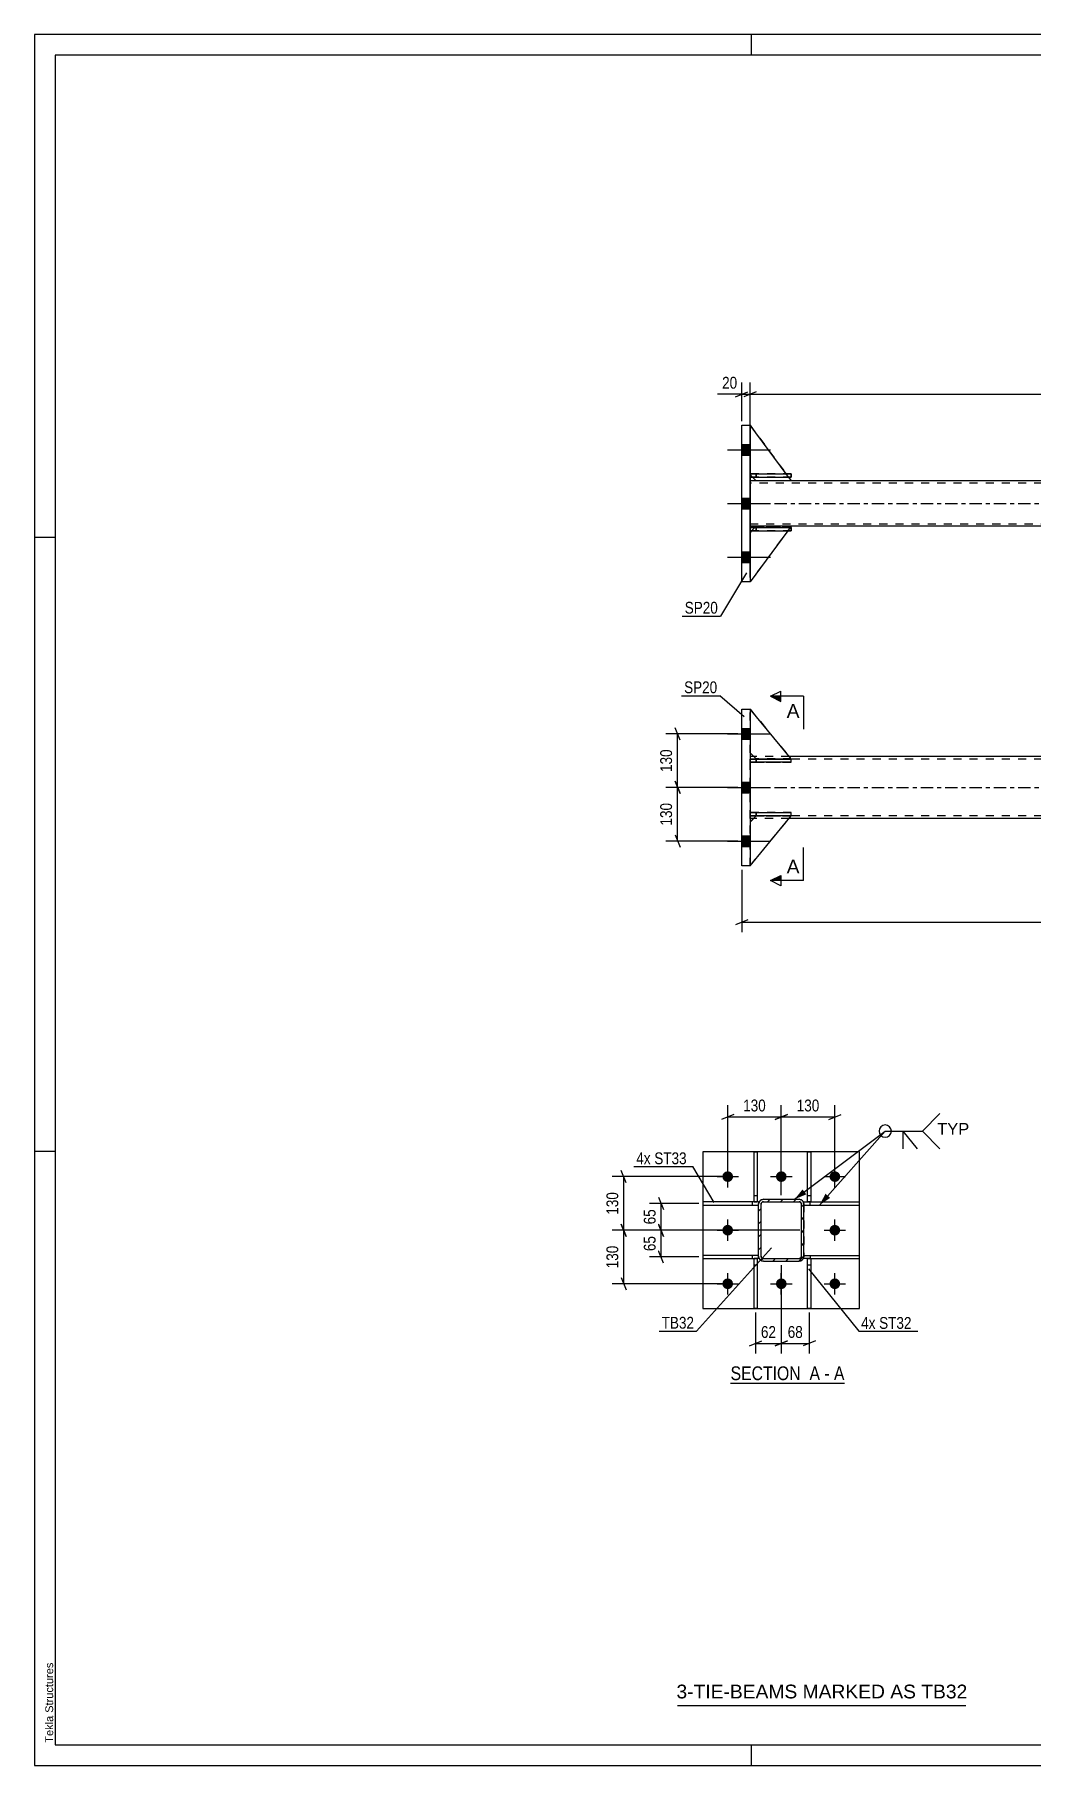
# Model space of a CAD drawing. Header units: millimetres. Extents: x 0 to 594, y 0 to 420.
# Drawn here: x 0 to 242.1, y 0 to 420 of the extents above; entities that cross this region are included whole.
import ezdxf

# ---------------------------------------------------------------- set-up
doc = ezdxf.new("R2010")
doc.units = ezdxf.units.MM
doc.linetypes.add('DXK_LINE_DOT2', pattern=[3.9198, 1.9599, -1.9599])
doc.linetypes.add('DXK_LINE_DOT3', pattern=[5.9187, 2.979, -0.9799, 0.9799, -0.9799])
doc.styles.add('Arial', font='ARIAL.TTF', dxfattribs={"height": 0.2})
doc.styles.add('Arial Narrow', font='ARIALN.TTF', dxfattribs={"height": 0.2})

# ---------------------------------------------------------------- blocks, each defined once
blk = doc.blocks.new('Unknown-580568807-1163')
at = {"color": 5, "linetype": 'Continuous'}
for p, q in [((594, 420), (0, 420)), ((0, 420), (0, 0)), ((174, 415), (174, 420)), ((589, 415), (5, 415)), ((5, 415), (5, 5)), ((5, 298), (0, 298)), ((5, 149), (0, 149)), ((5, 5), (589, 5)), ((174, 0), (174, 5)), ((0, 0), (594, 0))]:
    blk.add_line(p, q, dxfattribs=at)
at = {"color": 174, "linetype": 'Continuous', "style": 'Arial'}
blk.add_text('Tekla Structures', height=1.9102, rotation=90, dxfattribs=at).set_placement((4.5, 5.5))
blk = doc.blocks.new('Unknown-580568807-13 - 1405')
at = {"color": 6, "linetype": 'Continuous'}
blk.add_line((168.9, 92.74), (196.55, 92.74), dxfattribs=at)
at = {"color": 0, "linetype": 'Continuous'}
blk.add_wipeout([(187.01, 93.49), (187.01, 96.99), (168.9, 96.99), (168.9, 93.49)], dxfattribs=at)
at = {"color": 7, "linetype": 'Continuous', "style": 'Arial Narrow'}
blk.add_text('SECTION ', height=3.34, dxfattribs=at).set_placement((168.9, 93.49))
at = {"color": 0, "linetype": 'Continuous'}
blk.add_wipeout([(190.62, 93.49), (190.62, 96.99), (188.06, 96.99), (188.06, 93.49)], dxfattribs=at)
blk.add_wipeout([(192.94, 93.49), (192.94, 96.99), (191.67, 96.99), (191.67, 93.49)], dxfattribs=at)
at = {"color": 7, "linetype": 'Continuous', "style": 'Arial Narrow'}
blk.add_text('A', height=3.34, dxfattribs=at).set_placement((188.06, 93.49))
at = {"color": 0, "linetype": 'Continuous'}
blk.add_wipeout([(196.55, 93.49), (196.55, 96.99), (193.99, 96.99), (193.99, 93.49)], dxfattribs=at)
at = {"color": 7, "linetype": 'Continuous', "style": 'Arial Narrow'}
for s, p in [('A', (193.99, 93.49)), ('-', (191.67, 93.49))]:
    blk.add_text(s, height=3.34, dxfattribs=at).set_placement(p)
blk = doc.blocks.new('Part-580568807-1839 - 1835')
at = {"color": 7, "linetype": 'DXK_LINE_DOT2'}
for p, q in [((173.63, 245.72), (173.63, 256.31)), ((173.63, 256.31), (183.63, 244.22)), ((173.63, 256.31), (183.63, 244.22)), ((175.13, 244.22), (173.63, 245.72)), ((175.13, 244.22), (173.63, 245.72)), ((183.63, 244.22), (175.13, 244.22)), ((175.13, 244.22), (175.13, 244.22)), ((175.13, 244.22), (183.63, 244.22)), ((183.63, 244.22), (183.63, 244.22))]:
    blk.add_line(p, q, dxfattribs=at)
blk = doc.blocks.new('Bolt-580568807-1841 - 1835')
at = {"linetype": 'Continuous'}
for points in [[(171.63, 251.61), (171.63, 249.01), (173.63, 249.01), (173.63, 251.61)], [(171.63, 251.61), (171.63, 249.01), (173.63, 249.01), (173.63, 251.61)], [(171.63, 251.61), (171.63, 249.01), (173.63, 249.01), (173.63, 251.61)], [(171.63, 238.61), (171.63, 236.01), (173.63, 236.01), (173.63, 238.61)], [(171.63, 238.61), (171.63, 236.01), (173.63, 236.01), (173.63, 238.61)], [(171.63, 225.61), (171.63, 223.01), (173.63, 223.01), (173.63, 225.61)], [(171.63, 225.61), (171.63, 223.01), (173.63, 223.01), (173.63, 225.61)], [(171.63, 225.61), (171.63, 223.01), (173.63, 223.01), (173.63, 225.61)]]:
    blk.add_hatch(color=1, dxfattribs=at).paths.add_polyline_path(points)
at = {"color": 1, "linetype": 'Continuous'}
for p, q in [((168.13, 250.31), (178.63, 250.31)), ((168.13, 250.31), (178.63, 250.31)), ((168.13, 250.31), (178.63, 250.31)), ((171.63, 251.61), (173.63, 251.61)), ((171.63, 251.61), (173.63, 251.61)), ((171.63, 251.61), (173.63, 251.61)), ((171.63, 249.01), (173.63, 249.01)), ((171.63, 249.01), (173.63, 249.01)), ((171.63, 249.01), (173.63, 249.01)), ((168.13, 237.31), (178.63, 237.31)), ((168.13, 237.31), (178.63, 237.31)), ((171.63, 238.61), (173.63, 238.61)), ((171.63, 238.61), (173.63, 238.61)), ((171.63, 236.01), (173.63, 236.01)), ((171.63, 236.01), (173.63, 236.01)), ((168.13, 224.31), (178.63, 224.31)), ((168.13, 224.31), (178.63, 224.31)), ((168.13, 224.31), (178.63, 224.31)), ((171.63, 225.61), (173.63, 225.61)), ((171.63, 225.61), (173.63, 225.61)), ((171.63, 225.61), (173.63, 225.61)), ((171.63, 223.01), (173.63, 223.01)), ((171.63, 223.01), (173.63, 223.01)), ((171.63, 223.01), (173.63, 223.01))]:
    blk.add_line(p, q, dxfattribs=at)
blk = doc.blocks.new('Part-580568807-1844 - 1835')
at = {"color": 2, "linetype": 'Continuous'}
for p, q in [((173.63, 231.21), (183.63, 231.21)), ((173.63, 231.21), (173.63, 231.21)), ((173.63, 231.21), (173.63, 230.41)), ((183.63, 230.41), (183.63, 231.21)), ((182.8, 230.41), (173.63, 230.41)), ((173.63, 230.41), (173.63, 230.41)), ((183.63, 230.41), (183.62, 230.41))]:
    blk.add_line(p, q, dxfattribs=at)
at = {"color": 7, "linetype": 'DXK_LINE_DOT2'}
for p, q in [((173.63, 230.41), (173.63, 231.21)), ((175.13, 231.21), (173.63, 231.21)), ((183.63, 231.21), (175.13, 231.21)), ((175.13, 231.21), (175.13, 230.41)), ((175.13, 230.41), (173.63, 230.41)), ((183.62, 230.41), (175.13, 230.41)), ((183.62, 230.41), (182.8, 230.41)), ((183.63, 230.41), (183.63, 230.41))]:
    blk.add_line(p, q, dxfattribs=at)
blk = doc.blocks.new('Part-580568807-1853 - 1835')
at = {"color": 7, "linetype": 'DXK_LINE_DOT2'}
for p, q in [((173.63, 244.21), (173.63, 243.41)), ((175.13, 244.21), (173.63, 244.21)), ((183.63, 244.21), (173.63, 244.21)), ((175.13, 243.41), (175.13, 244.21)), ((175.13, 244.21), (183.63, 244.21)), ((183.63, 243.41), (183.63, 244.21)), ((173.63, 243.41), (183.63, 243.41)), ((183.63, 243.41), (173.63, 243.41))]:
    blk.add_line(p, q, dxfattribs=at)
blk = doc.blocks.new('Part-580568807-1858 - 1835')
at = {"color": 2, "linetype": 'Continuous'}
for p, q in [((171.63, 218.31), (171.63, 256.31)), ((171.63, 256.31), (173.63, 256.31)), ((173.63, 256.31), (173.63, 218.31)), ((173.63, 218.31), (171.63, 218.31))]:
    blk.add_line(p, q, dxfattribs=at)
blk = doc.blocks.new('Part-580568807-1861 - 1835')
at = {"color": 2, "linetype": 'Continuous'}
for p, q in [((173.63, 218.31), (183.63, 230.42)), ((175.12, 230.41), (173.63, 228.92)), ((183.63, 230.42), (182.8, 230.42)), ((183.63, 230.42), (183.63, 230.42)), ((173.63, 218.31), (173.63, 218.31)), ((173.63, 218.31), (173.63, 218.31))]:
    blk.add_line(p, q, dxfattribs=at)
at = {"color": 7, "linetype": 'DXK_LINE_DOT2'}
for p, q in [((173.63, 228.92), (175.13, 230.42)), ((173.63, 218.31), (183.63, 230.42)), ((173.63, 218.31), (173.63, 228.92)), ((175.13, 230.42), (175.12, 230.41)), ((182.8, 230.42), (175.13, 230.42)), ((175.13, 230.42), (175.13, 230.42)), ((175.13, 230.42), (183.63, 230.42))]:
    blk.add_line(p, q, dxfattribs=at)
blk = doc.blocks.new('Part-580568807-1864 - 1835')
at = {"color": 7, "linetype": 'DXK_LINE_DOT2'}
for p, q in [((175.13, 230.42), (173.63, 228.92)), ((173.63, 218.31), (183.63, 230.42)), ((175.13, 230.42), (173.63, 228.92)), ((173.63, 218.31), (183.63, 230.42)), ((173.63, 228.92), (173.63, 218.31)), ((183.63, 230.42), (175.13, 230.42)), ((175.13, 230.42), (175.13, 230.42)), ((175.13, 230.42), (183.63, 230.42)), ((183.63, 230.42), (183.63, 230.42))]:
    blk.add_line(p, q, dxfattribs=at)
blk = doc.blocks.new('Part-580568807-1867 - 1835')
at = {"color": 7, "linetype": 'DXK_LINE_DOT2'}
for p, q in [((173.63, 230.41), (173.63, 231.21)), ((175.13, 231.21), (173.63, 231.21)), ((183.63, 231.21), (173.63, 231.21)), ((175.13, 230.41), (175.13, 231.21)), ((175.13, 231.21), (183.63, 231.21)), ((183.63, 230.41), (183.63, 231.21)), ((173.63, 230.41), (183.63, 230.41)), ((183.63, 230.41), (173.63, 230.41))]:
    blk.add_line(p, q, dxfattribs=at)
blk = doc.blocks.new('Part-580568807-1890 - 1835')
at = {"linetype": 'Continuous'}
blk.add_hatch(color=2, dxfattribs=at).paths.add_polyline_path([(441.89, 229.81), (441.09, 231.21), (442.69, 231.21)])
at = {"color": 2, "linetype": 'Continuous'}
for p, q in [((174.54, 244.81), (173.63, 244.81)), ((462.38, 244.81), (183.14, 244.81)), ((471.89, 244.81), (470.98, 244.81)), ((441.89, 229.81), (441.09, 231.21)), ((441.09, 231.21), (442.69, 231.21)), ((442.69, 231.21), (441.89, 229.81)), ((174.52, 229.81), (173.63, 229.81)), ((462.39, 229.81), (183.13, 229.81)), ((471.89, 229.81), (470.99, 229.81))]:
    blk.add_line(p, q, dxfattribs=at)
at = {"color": 7, "linetype": 'DXK_LINE_DOT2'}
for p, q in [((173.63, 229.81), (173.63, 244.81)), ((471.89, 244.21), (173.63, 244.21)), ((183.14, 244.81), (174.54, 244.81)), ((470.98, 244.81), (462.38, 244.81)), ((471.89, 229.81), (471.89, 244.81)), ((471.89, 230.41), (173.63, 230.41)), ((183.13, 229.81), (174.52, 229.81)), ((470.99, 229.81), (462.39, 229.81))]:
    blk.add_line(p, q, dxfattribs=at)
at = {"color": 7, "linetype": 'DXK_LINE_DOT3'}
blk.add_line((173.63, 237.31), (471.89, 237.31), dxfattribs=at)
at = {"color": 2, "linetype": 'Continuous'}
blk.add_circle((441.89, 230.71), 1, dxfattribs=at)
blk = doc.blocks.new('Part-580568807-1892 - 1835')
at = {"color": 2, "linetype": 'Continuous'}
for p, q in [((183.63, 244.22), (173.63, 256.31)), ((175.13, 244.22), (173.63, 245.72)), ((175.13, 244.22), (175.13, 244.22)), ((175.13, 244.22), (183.63, 244.22)), ((183.63, 244.22), (183.63, 244.22))]:
    blk.add_line(p, q, dxfattribs=at)
at = {"color": 7, "linetype": 'DXK_LINE_DOT2'}
for p, q in [((173.63, 245.72), (173.63, 256.31)), ((173.63, 256.31), (183.63, 244.22)), ((175.13, 244.22), (173.63, 245.72)), ((183.63, 244.22), (175.13, 244.22))]:
    blk.add_line(p, q, dxfattribs=at)
blk = doc.blocks.new('Part-580568807-1895 - 1835')
at = {"color": 2, "linetype": 'Continuous'}
for p, q in [((173.63, 244.21), (183.63, 244.21)), ((173.63, 244.21), (173.63, 244.21)), ((173.63, 244.21), (173.63, 243.41)), ((183.63, 243.41), (183.63, 244.21)), ((183.63, 243.41), (173.63, 243.41)), ((173.63, 243.41), (173.63, 243.41))]:
    blk.add_line(p, q, dxfattribs=at)
at = {"color": 7, "linetype": 'DXK_LINE_DOT2'}
for p, q in [((173.63, 243.41), (173.63, 244.21)), ((175.13, 244.21), (173.63, 244.21)), ((183.63, 244.21), (175.13, 244.21)), ((175.13, 244.21), (175.13, 243.41)), ((175.13, 243.41), (173.63, 243.41)), ((175.13, 243.41), (183.63, 243.41))]:
    blk.add_line(p, q, dxfattribs=at)
blk = doc.blocks.new('Part-580568807-2020 - 2018')
at = {"color": 2, "linetype": 'Continuous'}
for p, q in [((173.63, 313.4), (173.63, 313.4)), ((173.63, 313.4), (183.63, 313.4)), ((173.63, 313.4), (173.63, 312.6)), ((173.63, 312.6), (183.63, 312.6)), ((183.63, 313.4), (183.63, 312.6))]:
    blk.add_line(p, q, dxfattribs=at)
at = {"color": 7, "linetype": 'DXK_LINE_DOT2'}
for p, q in [((175.13, 313.4), (173.63, 313.4)), ((173.63, 313.4), (173.63, 313.4)), ((173.63, 312.6), (175.13, 312.6)), ((173.63, 312.6), (173.63, 312.6)), ((183.63, 313.4), (175.13, 313.4)), ((175.13, 313.4), (175.13, 312.6)), ((175.13, 312.6), (183.63, 312.6))]:
    blk.add_line(p, q, dxfattribs=at)
blk = doc.blocks.new('Part-580568807-2021 - 2018')
at = {"color": 7, "linetype": 'DXK_LINE_DOT2'}
for p, q in [((173.63, 299.6), (173.63, 300.4)), ((173.63, 300.4), (175.13, 300.4)), ((183.4, 300.4), (173.63, 300.4)), ((175.13, 299.6), (173.63, 299.6)), ((173.63, 299.6), (173.63, 299.6)), ((173.63, 299.6), (183.63, 299.6)), ((175.13, 299.6), (175.13, 300.4)), ((175.13, 300.4), (183.63, 300.4)), ((183.63, 299.6), (175.13, 299.6)), ((183.63, 299.6), (183.63, 300.4))]:
    blk.add_line(p, q, dxfattribs=at)
blk = doc.blocks.new('Part-580568807-2022 - 2018')
at = {"color": 7, "linetype": 'DXK_LINE_DOT2'}
for p, q in [((173.63, 312.6), (173.63, 313.4)), ((173.63, 313.4), (175.13, 313.4)), ((173.63, 313.4), (183.63, 313.4)), ((175.13, 312.6), (173.63, 312.6)), ((173.63, 312.6), (173.63, 312.6)), ((173.63, 312.6), (183.63, 312.6)), ((175.13, 312.6), (175.13, 313.4)), ((175.13, 313.4), (183.63, 313.4)), ((183.63, 312.6), (175.13, 312.6)), ((183.63, 312.6), (183.63, 313.4))]:
    blk.add_line(p, q, dxfattribs=at)
blk = doc.blocks.new('Part-580568807-2023 - 2018')
at = {"color": 7, "linetype": 'DXK_LINE_DOT2'}
for p, q in [((173.63, 325.22), (183.63, 311.72)), ((173.63, 313.22), (173.63, 325.22)), ((175.13, 311.72), (173.63, 313.22)), ((183.63, 311.72), (175.13, 311.72))]:
    blk.add_line(p, q, dxfattribs=at)
blk = doc.blocks.new('Part-580568807-2034 - 2018')
at = {"linetype": 'Continuous'}
blk.add_hatch(color=2, dxfattribs=at).paths.add_polyline_path([(441.89, 306.22), (441.09, 307.62), (442.69, 307.62)])
at = {"color": 2, "linetype": 'Continuous'}
for p, q in [((175.13, 311.72), (173.63, 311.72)), ((461.89, 311.72), (183.63, 311.72)), ((470.39, 311.72), (471.89, 311.72)), ((441.89, 306.22), (441.09, 307.62)), ((441.09, 307.62), (442.69, 307.62)), ((442.69, 307.62), (441.89, 306.22)), ((175.13, 300.72), (173.63, 300.72)), ((461.89, 300.72), (183.63, 300.72)), ((471.89, 300.72), (470.39, 300.72))]:
    blk.add_line(p, q, dxfattribs=at)
at = {"color": 7, "linetype": 'DXK_LINE_DOT2'}
for p, q in [((173.63, 300.72), (173.63, 311.72)), ((471.89, 311.12), (173.63, 311.12)), ((183.63, 311.72), (175.13, 311.72)), ((470.39, 311.72), (461.89, 311.72)), ((471.89, 311.72), (471.89, 300.72)), ((173.63, 301.32), (471.89, 301.32)), ((183.63, 300.72), (175.13, 300.72)), ((470.39, 300.72), (461.89, 300.72))]:
    blk.add_line(p, q, dxfattribs=at)
at = {"color": 7, "linetype": 'DXK_LINE_DOT3'}
blk.add_line((173.63, 306.22), (471.89, 306.22), dxfattribs=at)
at = {"color": 2, "linetype": 'Continuous'}
blk.add_circle((441.89, 307.12), 1, dxfattribs=at)
blk = doc.blocks.new('Part-580568807-2039 - 2018')
at = {"color": 2, "linetype": 'Continuous'}
for p, q in [((171.63, 325.22), (173.63, 325.22)), ((171.63, 287.22), (171.63, 325.22)), ((173.63, 325.22), (173.63, 287.22)), ((173.63, 287.22), (171.63, 287.22))]:
    blk.add_line(p, q, dxfattribs=at)
blk = doc.blocks.new('Part-580568807-2040 - 2018')
at = {"color": 2, "linetype": 'Continuous'}
for p, q in [((182.38, 313.4), (173.63, 325.22)), ((175.13, 311.72), (174.25, 312.6)), ((183.63, 311.72), (175.13, 311.72)), ((182.98, 312.6), (183.63, 311.72))]:
    blk.add_line(p, q, dxfattribs=at)
at = {"color": 7, "linetype": 'DXK_LINE_DOT2'}
for p, q in [((173.63, 325.22), (173.63, 313.22)), ((173.63, 325.22), (173.63, 325.22)), ((173.63, 325.22), (173.63, 325.22)), ((174.25, 312.6), (173.63, 313.22)), ((182.98, 312.6), (182.38, 313.4))]:
    blk.add_line(p, q, dxfattribs=at)
blk = doc.blocks.new('Part-580568807-2047 - 2018')
at = {"color": 7, "linetype": 'DXK_LINE_DOT2'}
for p, q in [((183.63, 300.72), (173.63, 287.22)), ((175.13, 300.72), (173.63, 299.22)), ((175.13, 300.72), (173.63, 299.22)), ((173.63, 299.22), (173.63, 299.22)), ((173.63, 299.22), (173.63, 287.22)), ((183.63, 300.72), (175.13, 300.72)), ((175.13, 300.72), (175.13, 300.72)), ((183.63, 300.72), (175.13, 300.72))]:
    blk.add_line(p, q, dxfattribs=at)
blk = doc.blocks.new('Bolt-580568807-2048 - 2018')
at = {"linetype": 'Continuous'}
for points in [[(173.63, 317.92), (173.63, 320.52), (171.63, 320.52), (171.63, 317.92)], [(173.63, 317.92), (173.63, 320.52), (171.63, 320.52), (171.63, 317.92)], [(173.63, 317.92), (173.63, 320.52), (171.63, 320.52), (171.63, 317.92)], [(173.63, 304.92), (173.63, 307.52), (171.63, 307.52), (171.63, 304.92)], [(173.63, 304.92), (173.63, 307.52), (171.63, 307.52), (171.63, 304.92)], [(173.63, 291.92), (173.63, 294.52), (171.63, 294.52), (171.63, 291.92)], [(173.63, 291.92), (173.63, 294.52), (171.63, 294.52), (171.63, 291.92)], [(173.63, 291.92), (173.63, 294.52), (171.63, 294.52), (171.63, 291.92)]]:
    blk.add_hatch(color=1, dxfattribs=at).paths.add_polyline_path(points)
at = {"color": 1, "linetype": 'Continuous'}
for p, q in [((168.13, 319.22), (178.63, 319.22)), ((168.13, 319.22), (178.63, 319.22)), ((168.13, 319.22), (178.63, 319.22)), ((171.63, 320.52), (173.63, 320.52)), ((171.63, 320.52), (173.63, 320.52)), ((171.63, 320.52), (173.63, 320.52)), ((171.63, 317.92), (173.63, 317.92)), ((171.63, 317.92), (173.63, 317.92)), ((171.63, 317.92), (173.63, 317.92)), ((171.63, 307.52), (173.63, 307.52)), ((171.63, 307.52), (173.63, 307.52)), ((168.13, 306.22), (178.63, 306.22)), ((168.13, 306.22), (178.63, 306.22)), ((171.63, 304.92), (173.63, 304.92)), ((171.63, 304.92), (173.63, 304.92)), ((171.63, 294.52), (173.63, 294.52)), ((171.63, 294.52), (173.63, 294.52)), ((171.63, 294.52), (173.63, 294.52)), ((168.13, 293.22), (178.63, 293.22)), ((168.13, 293.22), (178.63, 293.22)), ((168.13, 293.22), (178.63, 293.22)), ((171.63, 291.92), (173.63, 291.92)), ((171.63, 291.92), (173.63, 291.92)), ((171.63, 291.92), (173.63, 291.92))]:
    blk.add_line(p, q, dxfattribs=at)
blk = doc.blocks.new('Part-580568807-2055 - 2018')
at = {"color": 2, "linetype": 'Continuous'}
for p, q in [((173.63, 300.4), (173.63, 300.4)), ((173.63, 300.4), (183.63, 300.4)), ((173.63, 299.6), (173.63, 300.4)), ((173.63, 299.6), (183.63, 299.6)), ((183.63, 300.4), (183.63, 299.6))]:
    blk.add_line(p, q, dxfattribs=at)
at = {"color": 7, "linetype": 'DXK_LINE_DOT2'}
for p, q in [((175.13, 300.4), (173.63, 300.4)), ((173.63, 300.4), (173.63, 300.4)), ((173.63, 299.6), (173.63, 299.6)), ((173.63, 299.6), (175.13, 299.6)), ((173.63, 299.6), (173.63, 299.6)), ((183.63, 300.4), (175.13, 300.4)), ((175.13, 300.4), (175.13, 299.6)), ((175.13, 299.6), (183.63, 299.6))]:
    blk.add_line(p, q, dxfattribs=at)
blk = doc.blocks.new('Part-580568807-2056 - 2018')
at = {"color": 7, "linetype": 'DXK_LINE_DOT2'}
for p, q in [((175.13, 300.72), (173.63, 299.22)), ((173.63, 299.22), (173.63, 299.22)), ((173.63, 299.22), (173.63, 287.22)), ((174.81, 300.4), (174.01, 299.6)), ((175.13, 300.72), (183.63, 300.72)), ((183.4, 300.4), (182.8, 299.6))]:
    blk.add_line(p, q, dxfattribs=at)
at = {"color": 2, "linetype": 'Continuous'}
for p, q in [((174.01, 299.6), (173.63, 299.22)), ((182.8, 299.6), (173.63, 287.22)), ((175.13, 300.72), (174.81, 300.4)), ((183.63, 300.72), (175.13, 300.72)), ((175.13, 300.72), (175.13, 300.72)), ((183.63, 300.72), (183.4, 300.4))]:
    blk.add_line(p, q, dxfattribs=at)
blk = doc.blocks.new('Part-580568807-1450 - 1405')
at = {"color": 2, "linetype": 'Continuous'}
for p, q in [((187.59, 136.78), (187.59, 148.87)), ((187.59, 148.87), (188.39, 148.87)), ((188.39, 148.87), (188.39, 136.78)), ((188.39, 136.78), (187.59, 136.78))]:
    blk.add_line(p, q, dxfattribs=at)
at = {"color": 7, "linetype": 'DXK_LINE_DOT2'}
blk.add_line((187.59, 138.28), (188.39, 138.28), dxfattribs=at)
blk = doc.blocks.new('Part-580568807-1442 - 1405')
at = {"color": 2, "linetype": 'Continuous'}
for p, q in [((174.59, 110.87), (174.59, 122.98)), ((174.59, 122.98), (175.39, 122.98)), ((175.39, 122.98), (175.39, 110.87)), ((175.39, 110.87), (174.59, 110.87))]:
    blk.add_line(p, q, dxfattribs=at)
at = {"color": 7, "linetype": 'DXK_LINE_DOT2'}
blk.add_line((174.59, 121.48), (175.39, 121.48), dxfattribs=at)
blk = doc.blocks.new('Part-580568807-1408 - 1405')
at = {"color": 2, "linetype": 'Continuous'}
for p, q in [((200.21, 148.87), (162.21, 148.87)), ((162.21, 148.87), (162.21, 110.87)), ((200.21, 110.87), (200.21, 148.87)), ((162.21, 110.87), (200.21, 110.87))]:
    blk.add_line(p, q, dxfattribs=at)
blk = doc.blocks.new('Part-580568807-1443 - 1405')
at = {"color": 2, "linetype": 'Continuous'}
for p, q in [((186.71, 123.77), (200.21, 123.77)), ((186.71, 122.97), (186.71, 123.57)), ((187.59, 122.97), (186.71, 122.97)), ((188.39, 122.97), (200.21, 122.97)), ((200.21, 122.97), (200.21, 123.77))]:
    blk.add_line(p, q, dxfattribs=at)
at = {"color": 7, "linetype": 'DXK_LINE_DOT2'}
for p, q in [((186.71, 123.57), (186.71, 123.77)), ((188.21, 122.97), (187.59, 122.97)), ((188.39, 122.97), (187.59, 122.97)), ((188.21, 123.77), (188.21, 122.97))]:
    blk.add_line(p, q, dxfattribs=at)
blk = doc.blocks.new('Part-580568807-1435 - 1405')
at = {"color": 2, "linetype": 'Continuous'}
for p, q in [((186.71, 136.17), (186.71, 136.77)), ((186.71, 136.77), (200.21, 136.77)), ((186.71, 135.97), (200.21, 135.97)), ((200.21, 135.97), (200.21, 136.77))]:
    blk.add_line(p, q, dxfattribs=at)
at = {"color": 7, "linetype": 'DXK_LINE_DOT2'}
for p, q in [((186.71, 136.17), (186.71, 135.97)), ((188.21, 135.97), (188.21, 136.77))]:
    blk.add_line(p, q, dxfattribs=at)
blk = doc.blocks.new('Part-580568807-1436 - 1405')
at = {"color": 2, "linetype": 'Continuous'}
for p, q in [((174.59, 136.78), (174.59, 148.87)), ((174.59, 148.87), (175.39, 148.87)), ((175.39, 148.87), (175.39, 136.78)), ((174.59, 136.78), (175.39, 136.78))]:
    blk.add_line(p, q, dxfattribs=at)
at = {"color": 7, "linetype": 'DXK_LINE_DOT2'}
blk.add_line((174.59, 138.28), (175.39, 138.28), dxfattribs=at)
blk = doc.blocks.new('Part-580568807-1486 - 1405')
at = {"color": 2, "linetype": 'Continuous'}
for p, q in [((175.71, 123.77), (162.21, 123.77)), ((162.21, 123.77), (162.21, 122.97)), ((162.21, 122.97), (174.59, 122.97)), ((175.71, 122.97), (175.39, 122.97)), ((175.71, 122.97), (175.71, 123.57))]:
    blk.add_line(p, q, dxfattribs=at)
at = {"color": 7, "linetype": 'DXK_LINE_DOT2'}
for p, q in [((174.21, 122.97), (174.21, 123.77)), ((175.39, 122.97), (174.59, 122.97)), ((175.71, 123.57), (175.71, 123.77))]:
    blk.add_line(p, q, dxfattribs=at)
blk = doc.blocks.new('Part-580568807-1487 - 1405')
at = {"color": 2, "linetype": 'Continuous'}
for p, q in [((175.71, 136.77), (162.21, 136.77)), ((162.21, 136.77), (162.21, 135.97)), ((162.21, 135.97), (175.71, 135.97)), ((175.71, 136.77), (175.71, 136.17))]:
    blk.add_line(p, q, dxfattribs=at)
at = {"color": 7, "linetype": 'DXK_LINE_DOT2'}
for p, q in [((174.21, 135.97), (174.21, 136.77)), ((175.71, 135.97), (175.71, 136.17))]:
    blk.add_line(p, q, dxfattribs=at)
blk = doc.blocks.new('Bolt-580568807-1488 - 1405')
at = {"linetype": 'Continuous'}
for points in [[(166.91, 142.87, -1), (169.51, 142.87, -1)], [(179.91, 142.87, -1), (182.51, 142.87, -1)], [(192.91, 142.87, -1), (195.51, 142.87, -1)], [(166.91, 129.87, -1), (169.51, 129.87, -1)], [(192.91, 129.87, -1), (195.51, 129.87, -1)], [(166.91, 116.87, -1), (169.51, 116.87, -1)], [(179.91, 116.87, -1), (182.51, 116.87, -1)], [(192.91, 116.87, -1), (195.51, 116.87, -1)]]:
    blk.add_hatch(color=1, dxfattribs=at).paths.add_polyline_path(points)
at = {"color": 1, "linetype": 'Continuous'}
for p, q in [((165.61, 142.87), (170.81, 142.87)), ((168.21, 140.27), (168.21, 145.47)), ((178.61, 142.87), (183.81, 142.87)), ((181.21, 140.27), (181.21, 145.47)), ((191.61, 142.87), (196.81, 142.87)), ((194.21, 140.27), (194.21, 145.47)), ((168.21, 127.27), (168.21, 132.47)), ((194.21, 127.27), (194.21, 132.47)), ((165.61, 129.87), (170.81, 129.87)), ((191.61, 129.87), (196.81, 129.87)), ((168.21, 114.27), (168.21, 119.47)), ((181.21, 114.27), (181.21, 119.47)), ((194.21, 114.27), (194.21, 119.47)), ((165.61, 116.87), (170.81, 116.87)), ((178.61, 116.87), (183.81, 116.87)), ((191.61, 116.87), (196.81, 116.87))]:
    blk.add_line(p, q, dxfattribs=at)
blk = doc.blocks.new('Part-580568807-1489 - 1405')
at = {"color": 2, "linetype": 'Continuous'}
for p, q in [((187.59, 110.87), (187.59, 122.98)), ((187.59, 122.98), (188.39, 122.98)), ((188.39, 122.98), (188.39, 110.87)), ((188.39, 110.87), (187.59, 110.87))]:
    blk.add_line(p, q, dxfattribs=at)
at = {"color": 7, "linetype": 'DXK_LINE_DOT2'}
blk.add_line((187.59, 121.48), (188.39, 121.48), dxfattribs=at)
blk = doc.blocks.new('Part-580568807-1504 - 1405')
at = {"linetype": 'Continuous'}
h = blk.add_hatch(dxfattribs=at)
h.set_pattern_fill('', scale=0.7, style=0, pattern_type=0)
h.set_pattern_definition([(45, (186.7065, 123.571), (-1.57154, 1.57154), [])])
h.paths.add_polyline_path([(186.62, 123.11), (186.71, 123.57), (186.71, 136.17), (186.62, 136.63), (186.35, 137.02), (185.97, 137.28), (185.51, 137.37), (176.91, 137.37), (176.45, 137.28), (176.06, 137.02), (175.8, 136.63), (175.71, 136.17), (175.71, 123.57), (175.8, 123.11), (176.06, 122.72), (176.45, 122.46), (176.91, 122.37), (185.51, 122.37), (185.97, 122.46), (186.35, 122.72)])
h.paths.add_polyline_path([(185.74, 123.02), (185.51, 122.97), (176.91, 122.97), (176.68, 123.02), (176.48, 123.15), (176.35, 123.34), (176.31, 123.57), (176.31, 136.17), (176.35, 136.4), (176.48, 136.6), (176.68, 136.73), (176.91, 136.77), (185.51, 136.77), (185.74, 136.73), (185.93, 136.6), (186.06, 136.4), (186.11, 136.17), (186.11, 123.57), (186.06, 123.34), (185.93, 123.15)])
at = {"color": 7, "linetype": 'DXK_LINE_DOT2'}
for p, q in [((175.71, 136.17), (175.8, 136.63)), ((175.71, 123.57), (175.71, 136.17)), ((176.35, 136.4), (176.31, 136.17)), ((176.31, 123.57), (176.31, 136.17)), ((176.48, 136.6), (176.35, 136.4)), ((176.45, 137.28), (176.91, 137.37)), ((176.68, 136.73), (176.48, 136.6)), ((176.91, 136.77), (176.68, 136.73)), ((176.91, 137.37), (185.51, 137.37)), ((176.91, 136.77), (185.51, 136.77)), ((185.51, 137.37), (185.97, 137.28)), ((185.74, 136.73), (185.51, 136.77)), ((185.93, 136.6), (185.74, 136.73)), ((186.06, 136.4), (185.93, 136.6)), ((186.11, 136.17), (186.06, 136.4)), ((186.11, 123.57), (186.11, 136.17)), ((186.62, 136.63), (186.71, 136.17)), ((186.71, 136.17), (186.71, 123.57)), ((175.8, 123.11), (175.71, 123.57)), ((176.31, 123.57), (176.35, 123.34)), ((176.35, 123.34), (176.48, 123.15)), ((176.91, 122.37), (176.45, 122.46)), ((176.48, 123.15), (176.68, 123.02)), ((176.68, 123.02), (176.91, 122.97)), ((176.91, 122.97), (185.51, 122.97)), ((176.91, 122.37), (185.51, 122.37)), ((185.51, 122.97), (185.74, 123.02)), ((185.97, 122.46), (185.51, 122.37)), ((185.74, 123.02), (185.93, 123.15)), ((185.93, 123.15), (186.06, 123.34)), ((186.06, 123.34), (186.11, 123.57)), ((186.71, 123.57), (186.62, 123.11))]:
    blk.add_line(p, q, dxfattribs=at)
at = {"color": 2, "linetype": 'Continuous'}
for p, q in [((175.8, 136.63), (175.71, 136.17)), ((175.71, 123.57), (175.71, 136.17)), ((176.31, 136.17), (176.35, 136.4)), ((176.31, 123.57), (176.31, 136.17)), ((176.35, 136.4), (176.48, 136.6)), ((176.91, 137.37), (176.45, 137.28)), ((176.48, 136.6), (176.68, 136.73)), ((176.68, 136.73), (176.91, 136.77)), ((176.91, 137.37), (185.51, 137.37)), ((176.91, 136.77), (185.51, 136.77)), ((185.97, 137.28), (185.51, 137.37)), ((185.51, 136.77), (185.74, 136.73)), ((185.74, 136.73), (185.93, 136.6)), ((185.93, 136.6), (186.06, 136.4)), ((186.06, 136.4), (186.11, 136.17)), ((186.11, 123.57), (186.11, 136.17)), ((186.71, 136.17), (186.62, 136.63)), ((186.71, 123.57), (186.71, 136.17)), ((175.71, 123.57), (175.8, 123.11)), ((176.35, 123.34), (176.31, 123.57)), ((176.48, 123.15), (176.35, 123.34)), ((176.45, 122.46), (176.91, 122.37)), ((176.68, 123.02), (176.48, 123.15)), ((176.91, 122.97), (176.68, 123.02)), ((176.91, 122.97), (185.51, 122.97)), ((176.91, 122.37), (185.51, 122.37)), ((185.74, 123.02), (185.51, 122.97)), ((185.51, 122.37), (185.97, 122.46)), ((185.93, 123.15), (185.74, 123.02)), ((186.06, 123.34), (185.93, 123.15)), ((186.11, 123.57), (186.06, 123.34)), ((186.62, 123.11), (186.71, 123.57))]:
    blk.add_line(p, q, dxfattribs=at)
at = {"color": 7, "linetype": 'DXK_LINE_DOT2'}
for centre, start, end in [((176.91, 136.17), 112.5, 157.5), ((185.51, 136.17), 22.5, 67.5), ((176.91, 123.57), 202.5, 247.5), ((185.51, 123.57), 292.5, 337.5)]:
    blk.add_arc(centre, 1.2, start, end, dxfattribs=at)
at = {"color": 2, "linetype": 'Continuous'}
for centre, start, end in [((176.91, 136.17), 112.5, 157.5), ((185.51, 136.17), 22.5, 67.5), ((176.91, 123.57), 202.5, 247.5), ((185.51, 123.57), 292.5, 337.5)]:
    blk.add_arc(centre, 1.2, start, end, dxfattribs=at)
blk = doc.blocks.new('StraightDimension-580568807-1908 - 1835')
at = {"color": 7, "linetype": 'Continuous'}
for p, q in [((170.63, 250.31), (153.19, 250.31)), ((156.64, 248.81), (155.44, 251.81)), ((156.04, 237.31), (156.04, 250.31)), ((170.63, 237.31), (153.19, 237.31)), ((155.44, 238.81), (156.64, 235.81))]:
    blk.add_line(p, q, dxfattribs=at)
at = {"color": 0}
blk.add_wipeout([(155.29, 247.15), (151.09, 247.15), (151.09, 240.47), (155.29, 240.47)], dxfattribs=at)
at = {"color": 3, "style": 'Arial Narrow'}
blk.add_text('130', height=2.863, rotation=90.0002, dxfattribs=at).set_placement((154.69, 241.07))
blk = doc.blocks.new('StraightDimension-580568807-1962 - 1835')
at = {"color": 7, "linetype": 'Continuous'}
for p, q in [((171.63, 217.31), (171.63, 202.19)), ((473.89, 217.31), (473.89, 202.19)), ((173.13, 205.19), (170.13, 203.99)), ((171.63, 204.59), (473.89, 204.59)), ((472.39, 203.99), (475.39, 205.19))]:
    blk.add_line(p, q, dxfattribs=at)
at = {"color": 0}
blk.add_wipeout([(327.01, 205.34), (327.01, 209.54), (318.5, 209.54), (318.5, 205.34)], dxfattribs=at)
at = {"color": 3, "style": 'Arial Narrow'}
blk.add_text('3023', height=2.863, dxfattribs=at).set_placement((319.1, 205.94))
blk = doc.blocks.new('StraightDimension-580568807-1921 - 1835')
at = {"color": 7, "linetype": 'Continuous'}
for p, q in [((170.63, 237.31), (153.19, 237.31)), ((156.64, 235.81), (155.44, 238.81)), ((156.04, 224.31), (156.04, 237.31)), ((170.63, 224.31), (153.19, 224.31)), ((155.44, 225.81), (156.64, 222.81))]:
    blk.add_line(p, q, dxfattribs=at)
at = {"color": 0}
blk.add_wipeout([(155.29, 234.15), (151.09, 234.15), (151.09, 227.47), (155.29, 227.47)], dxfattribs=at)
at = {"color": 3, "style": 'Arial Narrow'}
blk.add_text('130', height=2.863, rotation=90.0002, dxfattribs=at).set_placement((154.69, 228.07))
blk = doc.blocks.new('StraightDimension-580568807-2114 - 2018')
at = {"color": 7, "linetype": 'Continuous'}
for p, q in [((170.13, 332.14), (173.13, 333.34)), ((171.63, 326.22), (171.63, 335.59)), ((171.63, 332.74), (173.63, 332.74)), ((175.13, 333.34), (172.13, 332.14)), ((173.63, 288.22), (173.63, 335.59))]:
    blk.add_line(p, q, dxfattribs=at)
at = {"color": 0}
blk.add_wipeout([(171.11, 333.49), (171.11, 337.69), (166.25, 337.69), (166.25, 333.49)], dxfattribs=at)
at = {"color": 7, "linetype": 'Continuous'}
blk.add_line((171.63, 332.74), (165.72, 332.74), dxfattribs=at)
blk.add_line((171.63, 332.74), (165.72, 332.74), dxfattribs=at)
at = {"color": 3, "style": 'Arial Narrow'}
blk.add_text('20', height=2.863, dxfattribs=at).set_placement((166.85, 334.09))
blk = doc.blocks.new('StraightDimension-580568807-2092 - 2018')
at = {"color": 7, "linetype": 'Continuous'}
for p, q in [((175.13, 333.34), (172.13, 332.14)), ((173.63, 288.22), (173.63, 335.59)), ((173.63, 332.74), (471.89, 332.74)), ((470.39, 332.14), (473.39, 333.34)), ((471.89, 288.22), (471.89, 335.59))]:
    blk.add_line(p, q, dxfattribs=at)
at = {"color": 0}
blk.add_wipeout([(327.01, 333.49), (327.01, 337.69), (318.5, 337.69), (318.5, 333.49)], dxfattribs=at)
at = {"color": 3, "style": 'Arial Narrow'}
blk.add_text('2983', height=2.863, dxfattribs=at).set_placement((319.1, 334.09))
blk = doc.blocks.new('StraightDimension-580568807-1582 - 1405')
at = {"color": 7, "linetype": 'Continuous'}
for p, q in [((168.21, 143.87), (168.21, 160.2)), ((181.21, 138.37), (181.21, 160.2)), ((169.71, 157.95), (166.71, 156.75)), ((168.21, 157.35), (181.21, 157.35)), ((179.71, 156.75), (182.71, 157.95))]:
    blk.add_line(p, q, dxfattribs=at)
at = {"color": 0}
blk.add_wipeout([(178.05, 158.1), (178.05, 162.3), (171.36, 162.3), (171.36, 158.1)], dxfattribs=at)
at = {"color": 3, "style": 'Arial Narrow'}
blk.add_text('130', height=2.863, dxfattribs=at).set_placement((171.96, 158.7))
blk = doc.blocks.new('StraightDimension-580568807-1521 - 1405')
at = {"color": 7, "linetype": 'Continuous'}
for p, q in [((181.21, 121.37), (181.21, 99.99)), ((174.99, 109.87), (174.99, 99.99)), ((173.49, 101.79), (176.49, 102.99)), ((174.99, 102.39), (181.21, 102.39)), ((182.71, 102.99), (179.71, 101.79))]:
    blk.add_line(p, q, dxfattribs=at)
at = {"color": 0}
blk.add_wipeout([(180.53, 103.14), (180.53, 107.34), (175.67, 107.34), (175.67, 103.14)], dxfattribs=at)
at = {"color": 3, "style": 'Arial Narrow'}
blk.add_text('62', height=2.863, dxfattribs=at).set_placement((176.27, 103.74))
blk = doc.blocks.new('StraightDimension-580568807-1532 - 1405')
at = {"color": 7, "linetype": 'Continuous'}
for p, q in [((181.21, 121.37), (181.21, 99.99)), ((187.99, 109.87), (187.99, 99.99)), ((179.71, 101.79), (182.71, 102.99)), ((181.21, 102.39), (187.99, 102.39)), ((189.49, 102.99), (186.49, 101.79))]:
    blk.add_line(p, q, dxfattribs=at)
at = {"color": 0}
blk.add_wipeout([(187.03, 103.14), (187.03, 107.34), (182.17, 107.34), (182.17, 103.14)], dxfattribs=at)
at = {"color": 3, "style": 'Arial Narrow'}
blk.add_text('68', height=2.863, dxfattribs=at).set_placement((182.77, 103.74))
blk = doc.blocks.new('StraightDimension-580568807-1540 - 1405')
at = {"color": 7, "linetype": 'Continuous'}
for p, q in [((161.21, 136.37), (149.2, 136.37)), ((151.45, 137.87), (152.65, 134.87)), ((152.05, 129.87), (152.05, 136.37)), ((152.65, 128.37), (151.45, 131.37)), ((174.71, 129.87), (149.2, 129.87))]:
    blk.add_line(p, q, dxfattribs=at)
at = {"color": 0}
blk.add_wipeout([(151.3, 135.55), (147.1, 135.55), (147.1, 130.69), (151.3, 130.69)], dxfattribs=at)
at = {"color": 3, "style": 'Arial Narrow'}
blk.add_text('65', height=2.863, rotation=90.0002, dxfattribs=at).set_placement((150.7, 131.29))
blk = doc.blocks.new('StraightDimension-580568807-1550 - 1405')
at = {"color": 7, "linetype": 'Continuous'}
for p, q in [((151.45, 131.37), (152.65, 128.37)), ((174.71, 129.87), (149.2, 129.87)), ((152.05, 123.37), (152.05, 129.87)), ((161.21, 123.37), (149.2, 123.37)), ((152.65, 121.87), (151.45, 124.87))]:
    blk.add_line(p, q, dxfattribs=at)
at = {"color": 0}
blk.add_wipeout([(151.3, 129.05), (147.1, 129.05), (147.1, 124.19), (151.3, 124.19)], dxfattribs=at)
at = {"color": 3, "style": 'Arial Narrow'}
blk.add_text('65', height=2.863, rotation=90.0002, dxfattribs=at).set_placement((150.7, 124.79))
blk = doc.blocks.new('StraightDimension-580568807-1557 - 1405')
at = {"color": 7, "linetype": 'Continuous'}
for p, q in [((167.21, 142.87), (140.14, 142.87)), ((143.59, 141.37), (142.39, 144.37)), ((142.99, 129.87), (142.99, 142.87)), ((142.39, 131.37), (143.59, 128.37)), ((185.71, 129.87), (140.14, 129.87))]:
    blk.add_line(p, q, dxfattribs=at)
at = {"color": 0}
blk.add_wipeout([(142.24, 139.71), (138.04, 139.71), (138.04, 133.03), (142.24, 133.03)], dxfattribs=at)
at = {"color": 3, "style": 'Arial Narrow'}
blk.add_text('130', height=2.863, rotation=90.0002, dxfattribs=at).set_placement((141.64, 133.63))
blk = doc.blocks.new('StraightDimension-580568807-1571 - 1405')
at = {"color": 7, "linetype": 'Continuous'}
for p, q in [((143.59, 128.37), (142.39, 131.37)), ((185.71, 129.87), (140.14, 129.87)), ((142.99, 116.87), (142.99, 129.87)), ((142.39, 118.37), (143.59, 115.37)), ((167.21, 116.87), (140.14, 116.87))]:
    blk.add_line(p, q, dxfattribs=at)
at = {"color": 0}
blk.add_wipeout([(142.24, 126.71), (138.04, 126.71), (138.04, 120.03), (142.24, 120.03)], dxfattribs=at)
at = {"color": 3, "style": 'Arial Narrow'}
blk.add_text('130', height=2.863, rotation=90.0002, dxfattribs=at).set_placement((141.64, 120.63))
blk = doc.blocks.new('StraightDimension-580568807-1592 - 1405')
at = {"color": 7, "linetype": 'Continuous'}
for p, q in [((181.21, 138.37), (181.21, 160.2)), ((194.21, 143.87), (194.21, 160.2)), ((182.71, 157.95), (179.71, 156.75)), ((181.21, 157.35), (194.21, 157.35)), ((192.71, 156.75), (195.71, 157.95))]:
    blk.add_line(p, q, dxfattribs=at)
at = {"color": 0}
blk.add_wipeout([(191.05, 158.1), (191.05, 162.3), (184.36, 162.3), (184.36, 158.1)], dxfattribs=at)
at = {"color": 3, "style": 'Arial Narrow'}
blk.add_text('130', height=2.863, dxfattribs=at).set_placement((184.96, 158.7))
blk = doc.blocks.new('Unknown-580568807-3973')
at = {"color": 7, "linetype": 'Continuous'}
blk.add_line((156, 14.5), (226, 14.5), dxfattribs=at)
at = {"color": 7, "style": 'Arial'}
blk.add_text('3-TIE-BEAMS MARKED AS TB32', height=3.3428, dxfattribs=at).set_placement((155.77, 16.25))
blk = doc.blocks.new('Mark-580568807-1854 - 1835')
at = {"color": 0}
blk.add_wipeout([(165.66, 260.18), (165.66, 263.18), (157.63, 263.18), (157.63, 260.18)], dxfattribs=at)
blk.add_wipeout([(165.66, 260.18), (165.66, 263.18), (157.63, 263.18), (157.63, 260.18)], dxfattribs=at)
at = {"color": 30, "linetype": 'Continuous'}
for p in [(157.03, 259.58), (172.18, 254.45)]:
    blk.add_line(p, (166.26, 259.58), dxfattribs=at)
at = {"color": 3, "style": 'Arial Narrow'}
blk.add_text('SP20', height=2.863, dxfattribs=at).set_placement((157.63, 260.18))
blk = doc.blocks.new('SectionMark-580568807-1993 - 1835')
at = {"color": 0, "linetype": 'Continuous'}
for points in [[(185.63, 254.2), (185.63, 257.7), (182.52, 257.7), (182.52, 254.2)], [(185.63, 216.46), (185.63, 219.96), (182.52, 219.96), (182.52, 216.46)]]:
    blk.add_wipeout(points, dxfattribs=at)
at = {"linetype": 'Continuous'}
for points in [[(181.13, 259.45), (181.13, 258.2), (178.63, 259.45)], [(181.13, 215.96), (181.13, 214.71), (178.63, 214.71)]]:
    blk.add_hatch(color=6, dxfattribs=at).paths.add_polyline_path(points)
at = {"color": 6, "linetype": 'Continuous'}
for p, q in [((178.63, 259.45), (181.13, 260.7)), ((181.13, 258.2), (181.13, 260.7)), ((186.63, 259.45), (178.63, 259.45)), ((178.63, 259.45), (181.13, 258.2)), ((186.63, 259.45), (186.63, 251.45)), ((186.63, 214.71), (186.63, 222.71)), ((178.63, 214.71), (181.13, 215.96)), ((186.63, 214.71), (178.63, 214.71)), ((181.13, 213.46), (178.63, 214.71)), ((181.13, 215.96), (181.13, 213.46))]:
    blk.add_line(p, q, dxfattribs=at)
at = {"color": 3, "linetype": 'Continuous', "style": 'Arial'}
for p in [(182.52, 254.2), (182.52, 216.46)]:
    blk.add_text('A', height=3.34, dxfattribs=at).set_placement(p)
blk = doc.blocks.new('Mark-580568807-2035 - 2018')
at = {"color": 0}
blk.add_wipeout([(165.82, 279.49), (165.82, 282.49), (157.78, 282.49), (157.78, 279.49)], dxfattribs=at)
blk.add_wipeout([(165.82, 279.49), (165.82, 282.49), (157.78, 282.49), (157.78, 279.49)], dxfattribs=at)
at = {"color": 30, "linetype": 'Continuous'}
for p in [(172.79, 289.37), (157.18, 278.89)]:
    blk.add_line(p, (166.42, 278.89), dxfattribs=at)
at = {"color": 3, "style": 'Arial Narrow'}
blk.add_text('SP20', height=2.863, dxfattribs=at).set_placement((157.78, 279.49))
blk = doc.blocks.new('Mark-580568807-1500 - 1405')
at = {"color": 0}
blk.add_wipeout([(160.03, 105.98), (160.03, 108.98), (152.18, 108.98), (152.18, 105.98)], dxfattribs=at)
blk.add_wipeout([(160.03, 105.98), (160.03, 108.98), (152.18, 108.98), (152.18, 105.98)], dxfattribs=at)
at = {"color": 30, "linetype": 'Continuous'}
for p in [(178.8, 125.56), (151.58, 105.38)]:
    blk.add_line(p, (160.63, 105.38), dxfattribs=at)
at = {"color": 3, "style": 'Arial Narrow'}
blk.add_text('TB32', height=2.863, dxfattribs=at).set_placement((152.18, 105.98))
blk = doc.blocks.new('WeldMark-580568807-1601 - 1405')
at = {"linetype": 'Continuous'}
for points in [[(187.28, 138.58), (184.43, 137.37), (186.38, 139.77)], [(193.05, 137.71), (190.5, 135.97), (191.93, 138.71)]]:
    blk.add_hatch(color=30, dxfattribs=at).paths.add_polyline_path(points)
at = {"color": 30, "linetype": 'Continuous'}
for p, q in [((184.43, 137.37), (206.44, 153.92)), ((190.5, 135.97), (206.44, 153.92)), ((206.44, 153.92), (215.44, 153.92))]:
    blk.add_line(p, q, dxfattribs=at)
at = {"color": 3, "linetype": 'Continuous'}
for q in [(214.15, 149.64), (210.72, 149.64)]:
    blk.add_line((210.72, 153.92), q, dxfattribs=at)
for start, end in [(90, 270), (270, 90)]:
    blk.add_arc((206.44, 153.92), 1.5, start, end, dxfattribs=at)
at = {"color": 0, "linetype": 'Continuous'}
blk.add_wipeout([(226.81, 153.02), (226.81, 156.02), (219.04, 156.02), (219.04, 153.02)], dxfattribs=at)
blk.add_wipeout([(226.81, 153.02), (226.81, 156.02), (219.04, 156.02), (219.04, 153.02)], dxfattribs=at)
at = {"color": 3, "linetype": 'Continuous'}
for q in [(219.72, 158.21), (219.72, 149.64)]:
    blk.add_line((215.44, 153.92), q, dxfattribs=at)
at = {"color": 3, "linetype": 'Continuous', "style": 'Arial'}
blk.add_text('TYP', height=2.865, dxfattribs=at).set_placement((219.04, 153.02))
blk = doc.blocks.new('MarkSet-580568807-2761 - 1405')
at = {"color": 0}
blk.add_wipeout([(204.06, 105.93), (204.06, 108.93), (200.59, 108.93), (200.59, 105.93)], dxfattribs=at)
blk.add_wipeout([(204.06, 105.93), (204.06, 108.93), (200.59, 108.93), (200.59, 105.93)], dxfattribs=at)
at = {"color": 30, "linetype": 'Continuous'}
blk.add_line((187.78, 120.53), (199.99, 105.33), dxfattribs=at)
at = {"color": 0}
blk.add_wipeout([(212.82, 105.93), (212.82, 108.93), (204.96, 108.93), (204.96, 105.93)], dxfattribs=at)
blk.add_wipeout([(212.82, 105.93), (212.82, 108.93), (204.96, 108.93), (204.96, 105.93)], dxfattribs=at)
at = {"color": 30, "linetype": 'Continuous'}
blk.add_line((199.99, 105.33), (214.32, 105.33), dxfattribs=at)
at = {"color": 3, "style": 'Arial Narrow'}
for s, p in [('4x', (200.59, 105.93)), ('ST32', (204.96, 105.93))]:
    blk.add_text(s, height=2.863, dxfattribs=at).set_placement(p)
blk = doc.blocks.new('MarkSet-580568807-2768 - 1405')
at = {"color": 0}
blk.add_wipeout([(149.49, 145.89), (149.49, 148.89), (146.02, 148.89), (146.02, 145.89)], dxfattribs=at)
blk.add_wipeout([(149.49, 145.89), (149.49, 148.89), (146.02, 148.89), (146.02, 145.89)], dxfattribs=at)
blk.add_wipeout([(158.25, 145.89), (158.25, 148.89), (150.39, 148.89), (150.39, 145.89)], dxfattribs=at)
blk.add_wipeout([(158.25, 145.89), (158.25, 148.89), (150.39, 148.89), (150.39, 145.89)], dxfattribs=at)
at = {"color": 30, "linetype": 'Continuous'}
for p in [(145.42, 145.29), (164.94, 136.58)]:
    blk.add_line(p, (159.75, 145.29), dxfattribs=at)
at = {"color": 3, "style": 'Arial Narrow'}
for s, p in [('4x', (146.02, 145.89)), ('ST33', (150.39, 145.89))]:
    blk.add_text(s, height=2.863, dxfattribs=at).set_placement(p)

msp = doc.modelspace()

# ---------------------------------------------------------------- block references
for name in ['Unknown-580568807-1163', 'Part-580568807-2039 - 2018', 'Part-580568807-2023 - 2018', 'Part-580568807-2040 - 2018', 'Bolt-580568807-2048 - 2018', 'Part-580568807-2020 - 2018', 'Part-580568807-2022 - 2018', 'Part-580568807-2034 - 2018', 'Part-580568807-2047 - 2018', 'Part-580568807-2056 - 2018', 'Part-580568807-2021 - 2018', 'Part-580568807-2055 - 2018', 'Part-580568807-1858 - 1835', 'Part-580568807-1839 - 1835', 'Part-580568807-1892 - 1835', 'Bolt-580568807-1841 - 1835', 'Part-580568807-1890 - 1835', 'Part-580568807-1853 - 1835', 'Part-580568807-1895 - 1835', 'Part-580568807-1844 - 1835', 'Part-580568807-1867 - 1835', 'Part-580568807-1861 - 1835', 'Part-580568807-1864 - 1835', 'Part-580568807-1408 - 1405', 'Part-580568807-1436 - 1405', 'Part-580568807-1450 - 1405', 'Bolt-580568807-1488 - 1405', 'Part-580568807-1487 - 1405', 'Part-580568807-1504 - 1405', 'Part-580568807-1435 - 1405', 'Part-580568807-1486 - 1405', 'Part-580568807-1442 - 1405', 'Part-580568807-1443 - 1405', 'Part-580568807-1489 - 1405', 'Unknown-580568807-3973']:
    msp.add_blockref(name, (0, 0))

# ---------------------------------------------------------------- next in the draw order: block references
for name in ['StraightDimension-580568807-2114 - 2018', 'Mark-580568807-1854 - 1835', 'StraightDimension-580568807-1908 - 1835', 'StraightDimension-580568807-1962 - 1835', 'StraightDimension-580568807-1582 - 1405', 'StraightDimension-580568807-1521 - 1405', 'Unknown-580568807-13 - 1405']:
    msp.add_blockref(name, (0, 0))

# ---------------------------------------------------------------- next in the draw order: block references
for name in ['StraightDimension-580568807-2092 - 2018', 'SectionMark-580568807-1993 - 1835', 'StraightDimension-580568807-1921 - 1835', 'StraightDimension-580568807-1540 - 1405', 'StraightDimension-580568807-1532 - 1405']:
    msp.add_blockref(name, (0, 0))

# ---------------------------------------------------------------- next in the draw order: block references
for name in ['Mark-580568807-2035 - 2018', 'StraightDimension-580568807-1550 - 1405']:
    msp.add_blockref(name, (0, 0))

# ---------------------------------------------------------------- next in the draw order: block references
msp.add_blockref('StraightDimension-580568807-1557 - 1405', (0, 0))

# ---------------------------------------------------------------- next in the draw order: block references
for name in ['StraightDimension-580568807-1592 - 1405', 'MarkSet-580568807-2768 - 1405', 'StraightDimension-580568807-1571 - 1405']:
    msp.add_blockref(name, (0, 0))

# ---------------------------------------------------------------- next in the draw order: block references
for name in ['WeldMark-580568807-1601 - 1405', 'Mark-580568807-1500 - 1405', 'MarkSet-580568807-2761 - 1405']:
    msp.add_blockref(name, (0, 0))

doc.saveas('drawing.dxf')
